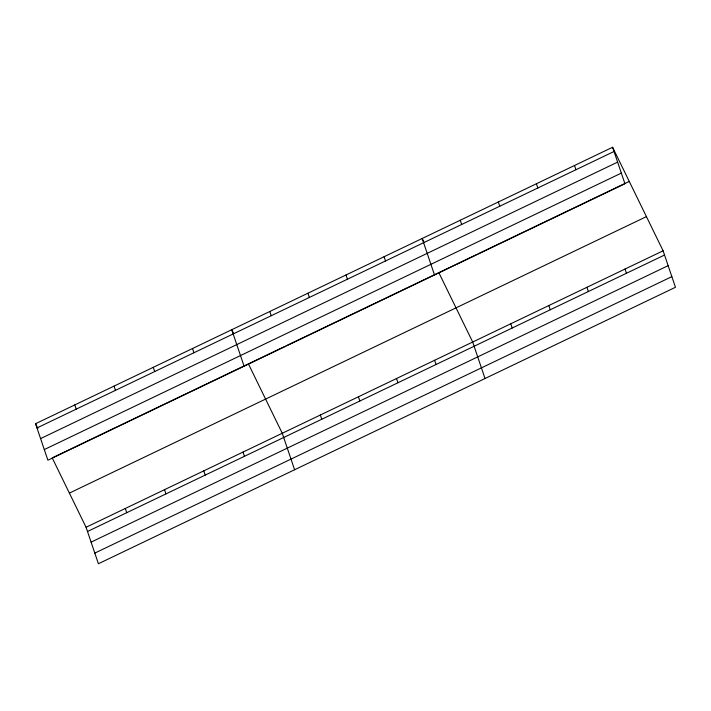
<?xml version="1.0" encoding="UTF-8"?>
<svg xmlns="http://www.w3.org/2000/svg" width="711" height="711" viewBox="0 0 711 711"><rect width="100%" height="100%" fill="white"/><g stroke="black" fill="none" stroke-linecap="round" stroke-linejoin="round"><path stroke-width="1.07" d="M612.589 147.257L624.933 183.731L47.895 460.204L35.55 423.72L612.589 147.257L663.105 250.796L675.45 287.28L98.411 563.743L86.067 527.269L52.223 457.893L129.713 420.761M36.981 427.951L614.02 151.487M40.58 438.598L617.619 162.126M44.295 449.565L621.334 173.093M130.7 420.29L248.415 363.89L282.258 433.266L294.603 469.749M249.392 363.428L285.52 346.115M286.497 345.644L399.778 291.377M400.746 290.906L476.921 254.414M477.899 253.943L629.262 181.421M69.394 493.096L646.432 216.624M86.067 527.269L663.105 250.796M87.497 531.499L664.536 255.027M91.097 542.138L668.136 265.665M94.812 553.105L671.851 276.632M424.067 242.398L422.165 238.487L434.51 274.97M438.838 272.66L472.682 342.027L485.026 378.51M233.652 333.628L231.742 329.726L244.095 366.201M35.55 423.72L37.932 428.609M625.013 269.042L626.453 273.273M574.506 165.503L575.937 169.733M586.931 287.288L588.361 291.519M536.423 183.749L537.854 187.98M548.848 305.534L550.278 309.765M498.331 201.995L499.771 206.226M510.765 323.781L512.196 328.011M460.248 220.241L461.679 224.472M434.599 360.281L436.03 364.512M384.082 256.733L385.513 260.964M396.507 378.528L397.947 382.758M345.999 274.979L347.43 279.21M358.424 396.774L359.855 401.004M307.916 293.225L309.347 297.465M320.341 415.02L321.772 419.25M269.825 311.48L271.255 315.711M243.02 452.063L244.451 456.293M192.503 348.523L193.934 352.754M203.781 470.869L205.212 475.099M153.265 367.32L154.696 371.551M164.543 489.666L165.974 493.896M114.027 386.126L115.458 390.357M125.305 508.463L126.736 512.693M74.788 404.923L76.219 409.154"/></g></svg>
